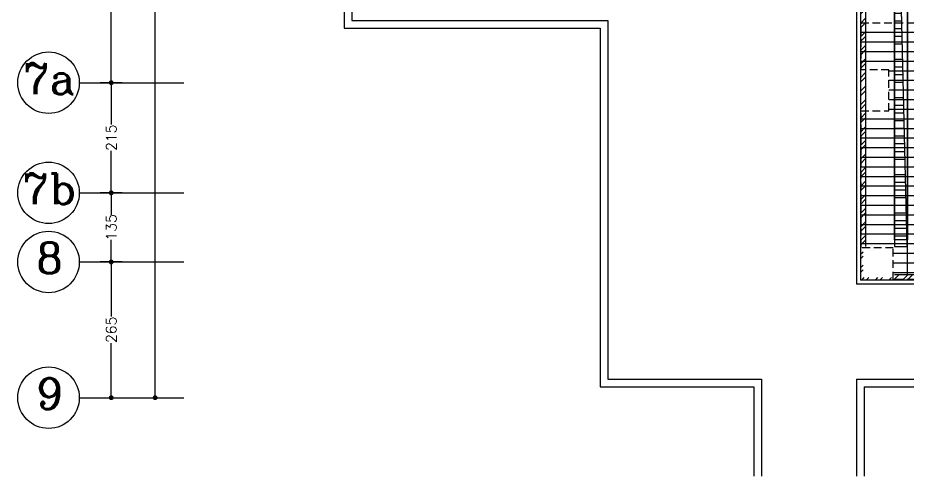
# Model space of a CAD drawing. Header units: inches. Extents: x 567115 to 582893, y 124948 to 133566.
# Drawn here: x 567221 to 568959, y 125846 to 126741 of the extents above; entities that cross this region are included whole.
import ezdxf
from ezdxf.enums import TextEntityAlignment as Align

# ---------------------------------------------------------------- set-up
doc = ezdxf.new("R2010")
doc.units = ezdxf.units.IN
doc.header["$MEASUREMENT"] = 0
doc.header["$PDMODE"] = 66
doc.linetypes.add('DASHED', pattern=[0.75, 0.5, -0.25])
doc.linetypes.add('DASHED2', pattern=[0.375, 0.25, -0.125])
for name, color, linetype in [('axx', 8, 'DASHED2'), ('dakt', 6, 'Continuous'), ('DIM', 15, 'Continuous'), ('hatch lika', 1, 'Continuous'), ('jadval', 11, 'Continuous'), ('kazeb', 15, 'Continuous'), ('khatchin', 15, 'DASHED'), ('nama', 2, 'Continuous'), ('wall kanaf', 4, 'Continuous'), ('wall lika', 1, 'Continuous')]:
    doc.layers.add(name, color=color, linetype=linetype)
doc.styles.add('ROMANS', font='romans.shx')
doc.styles.add('style1', font='romanc.shx', dxfattribs={"oblique": 5, "height": 25})
doc.dimstyles.new('DIM 1-100', dxfattribs={"dimtxt": 20, "dimasz": 1, "dimexe": 1, "dimexo": 0.08, "dimgap": 0.09, "dimtad": 0, "dimdec": 0, "dimzin": 0, "dimdsep": 46, "dimtxsty": 'ROMANS', "dimblk": 'KHAT', "dimcen": 0.09, "dimse1": 1, "dimse2": 1, "dimclrd": 15, "dimclre": 15, "dimclrt": 6, "dimadec": 0, "dimazin": 0, "dimtfac": 1, "dimtdec": 0, "dimtix": 1, "dimtmove": 2, "dimatfit": 3, "dimfxl": 0, "dimtolj": 1, "dimtzin": 0, "dimarcsym": 0})

# ---------------------------------------------------------------- blocks, each defined once
blk = doc.blocks.new('KHAT')
at = {"layer": 'DIM', "ltscale": 0.5}
blk.add_line((0, -21.5), (0, 21.5), dxfattribs=at)
at = {"layer": 'DIM', "ltscale": 0.5, "const_width": 4.75}
blk.add_lwpolyline([(-2.4, 0, 1), (2.4, 0, 1)], format="xyb", close=True, dxfattribs=at)
blk = doc.blocks.new('*D290')
at = {"layer": 'axx', "color": 15, "linetype": 'Continuous', "lineweight": -2, "transparency": 16777216}
for p, q in [((567403.7, 126263.1), (567403.7, 126157.5)), ((567403.7, 126000.1), (567403.7, 126105.8))]:
    blk.add_line(p, q, dxfattribs=at)
at = {"layer": 'Defpoints', "color": 0, "linetype": 'Continuous', "lineweight": 5, "transparency": 16777216}
for p in [(567382.3, 126264.1), (567403.7, 126264.1), (567403.7, 125999.1)]:
    blk.add_point(p, dxfattribs=at)
at = {"layer": 'axx', "color": 15, "linetype": 'Continuous', "lineweight": -2, "transparency": 16777216}
for p, rotation in [((567403.7, 126264.1), 90), ((567403.7, 125999.1), 270)]:
    blk.add_blockref('KHAT', p, dxfattribs=dict(at, rotation=rotation))
at = {"layer": 'axx', "color": 6, "linetype": 'Continuous', "transparency": 16777216, "insert": (567403.7, 126131.6), "char_height": 20, "attachment_point": 5, "rotation": 90, "style": 'ROMANS'}
blk.add_mtext('\\A1;265', dxfattribs=at)
blk = doc.blocks.new('*D291')
at = {"layer": 'axx', "color": 15, "linetype": 'Continuous', "lineweight": -2, "transparency": 16777216}
for p, q in [((567403.7, 126398.1), (567403.7, 126356)), ((567403.7, 126265.1), (567403.7, 126307.3))]:
    blk.add_line(p, q, dxfattribs=at)
at = {"layer": 'Defpoints', "color": 0, "linetype": 'Continuous', "lineweight": 5, "transparency": 16777216}
for p in [(567403.7, 126399.1), (567403.7, 126399.1), (567342.2, 126264.1)]:
    blk.add_point(p, dxfattribs=at)
at = {"layer": 'axx', "color": 15, "linetype": 'Continuous', "lineweight": -2, "transparency": 16777216}
for p, rotation in [((567403.7, 126399.1), 90), ((567403.7, 126264.1), 270)]:
    blk.add_blockref('KHAT', p, dxfattribs=dict(at, rotation=rotation))
at = {"layer": 'axx', "color": 6, "linetype": 'Continuous', "transparency": 16777216, "insert": (567403.7, 126331.6), "char_height": 20, "attachment_point": 5, "rotation": 90, "style": 'ROMANS'}
blk.add_mtext('\\A1;135', dxfattribs=at)
blk = doc.blocks.new('*D292')
at = {"layer": 'axx', "color": 15, "linetype": 'Continuous', "lineweight": -2, "transparency": 16777216}
for p, q in [((567403.7, 126613.1), (567403.7, 126532.5)), ((567403.7, 126400.1), (567403.7, 126480.8))]:
    blk.add_line(p, q, dxfattribs=at)
at = {"layer": 'Defpoints', "color": 0, "linetype": 'Continuous', "lineweight": 5, "transparency": 16777216}
for p in [(567342.2, 126614.1), (567403.7, 126614.1), (567403.7, 126399.1)]:
    blk.add_point(p, dxfattribs=at)
at = {"layer": 'axx', "color": 15, "linetype": 'Continuous', "lineweight": -2, "transparency": 16777216}
for p, rotation in [((567403.7, 126614.1), 90), ((567403.7, 126399.1), 270)]:
    blk.add_blockref('KHAT', p, dxfattribs=dict(at, rotation=rotation))
at = {"layer": 'axx', "color": 6, "linetype": 'Continuous', "transparency": 16777216, "insert": (567403.7, 126506.6), "char_height": 20, "attachment_point": 5, "rotation": 90, "style": 'ROMANS'}
blk.add_mtext('\\A1;215', dxfattribs=at)
blk = doc.blocks.new('*D293')
at = {"layer": 'axx', "color": 15, "linetype": 'Continuous', "lineweight": -2, "transparency": 16777216}
for p, q in [((567403.7, 126963.1), (567403.7, 126815)), ((567403.7, 126615.1), (567403.7, 126763.3))]:
    blk.add_line(p, q, dxfattribs=at)
at = {"layer": 'Defpoints', "color": 0, "linetype": 'Continuous', "lineweight": 5, "transparency": 16777216}
for p in [(567403.7, 126964.1), (567403.7, 126964.1), (567342.2, 126614.1)]:
    blk.add_point(p, dxfattribs=at)
at = {"layer": 'axx', "color": 15, "linetype": 'Continuous', "lineweight": -2, "transparency": 16777216}
for p, rotation in [((567403.7, 126964.1), 90), ((567403.7, 126614.1), 270)]:
    blk.add_blockref('KHAT', p, dxfattribs=dict(at, rotation=rotation))
at = {"layer": 'axx', "color": 6, "linetype": 'Continuous', "transparency": 16777216, "insert": (567403.7, 126789.1), "char_height": 20, "attachment_point": 5, "rotation": 90, "style": 'ROMANS'}
blk.add_mtext('\\A1;350', dxfattribs=at)
blk = doc.blocks.new('*D306')
at = {"layer": 'axx', "color": 15, "linetype": 'Continuous', "lineweight": -2, "transparency": 16777216}
for p, q in [((567489.4, 131428.1), (567489.4, 128749.5)), ((567489.4, 126000.1), (567489.4, 128678.8))]:
    blk.add_line(p, q, dxfattribs=at)
at = {"layer": 'Defpoints', "color": 0, "linetype": 'Continuous', "lineweight": 5, "transparency": 16777216}
for p in [(567489.4, 131429.1), (567558.3, 131429.1), (567558.3, 125999.1)]:
    blk.add_point(p, dxfattribs=at)
at = {"layer": 'axx', "color": 15, "linetype": 'Continuous', "lineweight": -2, "transparency": 16777216}
for p, rotation in [((567489.4, 131429.1), 90), ((567489.4, 125999.1), 270)]:
    blk.add_blockref('KHAT', p, dxfattribs=dict(at, rotation=rotation))
at = {"layer": 'axx', "color": 6, "linetype": 'Continuous', "transparency": 16777216, "insert": (567489.4, 128714.1), "char_height": 20, "attachment_point": 5, "rotation": 90, "style": 'ROMANS'}
blk.add_mtext('\\A1;5430', dxfattribs=at)

msp = doc.modelspace()

# ---------------------------------------------------------------- hatches: boundary and pattern name
at = {"layer": 'dakt'}
h = msp.add_hatch(dxfattribs=at)
h.set_pattern_fill('ANSI31', color=15, scale=120, angle=315, style=0)
h.set_pattern_definition([(0, (15.025, 15.109), (4e-15, 15), [])])
h.paths.add_polyline_path([(568932.1, 126294.6), (568957.1, 126294.6), (568945.5, 126784.2), (568932.1, 127083.1)])
at = {"layer": 'hatch lika'}
h = msp.add_hatch(dxfattribs=at)
h.set_pattern_fill('ANSI32', color=256, scale=50)
h.set_pattern_definition([(45, (15.025, 15.109), (-13.25825215, 13.25825215), []), (45, (23.864, 15.109), (-13.25825215, 13.25825215), [])])
h.paths.add_polyline_path([(568968.6, 126239.1), (568932.1, 126239.1), (568932.1, 126233.6), (568901.6, 126233.6), (568901.6, 126228.6), (568968.6, 126228.6)])
h.paths.add_polyline_path([(568901.6, 126233.6), (568881.6, 126233.6), (568871.1, 126233.6), (568871.1, 126264.1), (568866.1, 126264.1), (568866.1, 126228.6), (568901.6, 126228.6)])
h.paths.add_polyline_path([(568876.1, 126614.1), (568866.1, 126614.1), (568866.1, 126264.1), (568871.1, 126264.1), (568871.1, 126284.1), (568871.1, 126294.6), (568876.1, 126294.6)])
h.paths.add_polyline_path([(568876.1, 126933.6), (568871.1, 126933.6), (568871.1, 126936.6), (568829.1, 126936.6), (568829.1, 126943.6), (568871.1, 126943.6), (568871.1, 126964.1), (568861.1, 126964.1), (568861.1, 126953.6), (568819.1, 126953.6), (568819.1, 126928.6), (568866.1, 126928.6), (568866.1, 126614.1), (568876.1, 126614.1)])
h.paths.add_polyline_path([(568924.1, 127286.6), (568901.6, 127286.6), (568901.6, 127276.6), (568934.1, 127276.6), (568934.1, 127419.6), (568924.1, 127419.6), (568924.1, 127351.6), (568861.1, 127351.6), (568861.1, 127314.1), (568871.1, 127314.1), (568871.1, 127341.6), (568924.1, 127341.6)])
h.paths.add_polyline_path([(568871.1, 127125.6), (568861.1, 127125.6), (568861.1, 126964.1), (568871.1, 126964.1), (568871.1, 126984.1), (568871.1, 126994.6)])
h.paths.add_polyline_path([(568861.1, 127276.6), (568901.6, 127276.6), (568901.6, 127286.6), (568871.1, 127286.6), (568871.1, 127314.1), (568861.1, 127314.1)])
at = {"layer": 'kazeb'}
h = msp.add_hatch(dxfattribs=at)
h.set_pattern_fill('LINE', color=256, scale=150)
edge = h.paths.add_edge_path()
edge.add_line((569346.9, 126731), (569348.6, 126602.5))
edge.add_line((569348.6, 126602.5), (569261.6, 126602.5))
edge.add_line((569261.6, 126602.5), (569261.6, 126284))
edge.add_line((569261.6, 126284), (569196.6, 126284))
edge.add_line((569196.6, 126284), (569196.6, 126229.5))
edge.add_line((569196.6, 126229.5), (568929.6, 126230))
edge.add_line((568929.6, 126230), (568929.6, 126292))
edge.add_line((568929.6, 126292), (568867.1, 126292))
edge.add_line((568867.1, 126292), (568867.1, 126559))
edge.add_line((568867.1, 126559), (568921.6, 126559))
edge.add_line((568921.6, 126559), (568921.6, 126639))
edge.add_line((568921.6, 126639), (568867.1, 126639))
edge.add_line((568867.1, 126639), (568867.1, 126731))
edge.add_line((568867.1, 126731), (569346.9, 126731))
edge.add_line((570431.1, 126587.5), (570943.6, 126587.5))
edge.add_line((570943.6, 126587.5), (570943.6, 126292))
edge.add_line((570943.6, 126292), (570928.6, 126292))
edge.add_line((570928.6, 126292), (570928.6, 126229.6))
edge.add_line((570928.6, 126229.6), (570676.6, 126229.6))
edge.add_line((570676.6, 126229.6), (570676.6, 126284))
edge.add_line((570676.6, 126284), (570596.6, 126284))
edge.add_line((570596.6, 126284), (570596.6, 126229.6))
edge.add_line((570596.6, 126229.6), (570431.1, 126229.6))
edge.add_line((570431.1, 126229.6), (570431.1, 126587.5))

# ---------------------------------------------------------------- linework, layer by layer
at = {"layer": 'axx', "linetype": 'Continuous', "ltscale": 200}
for p, q in [((567341.4, 126614.1), (567545.1, 126614.1)), ((567341.4, 126399.1), (567545.1, 126399.1)), ((567341.4, 126264.1), (567545.1, 126264.1)), ((567341.4, 125999.1), (567545.1, 125999.1))]:
    msp.add_line(p, q, dxfattribs=at)
at = {"layer": 'axx', "color": 3, "linetype": 'Continuous'}
for centre in [(567281.4, 126614.1), (567281.4, 126399.1), (567281.4, 126264.1), (567281.4, 125999.1)]:
    msp.add_circle(centre, 60, dxfattribs=at)
at = {"layer": 'dakt', "color": 15}
msp.add_lwpolyline([(568932.1, 126307.1), (568932.1, 127113.1), (568958.1, 127113.1), (568958.1, 126933.6), (568958.1, 126933.6), (568958.1, 126307.1)], close=True, dxfattribs=at)
msp.add_lwpolyline([(568932.1, 126294.6), (568957.1, 126294.6), (568945.5, 126784.2), (568932.1, 127113.1), (568932.1, 126294.6)], dxfattribs=at)
at = {"layer": 'jadval'}
for p, q in [((567858.1, 130322.7), (567858.1, 126720.6)), ((567873.1, 130322.7), (567873.1, 126735.6)), ((567873.1, 126735.6), (568373.1, 126735.6)), ((568373.1, 126735.6), (568373.1, 126035.6)), ((567858.1, 126720.6), (568358.1, 126720.6)), ((568358.1, 126720.6), (568358.1, 126020.6)), ((568373.1, 126035.6), (568673.1, 126035.6)), ((568673.1, 126035.6), (568673.1, 125845.9)), ((568858.1, 126035.6), (573664.2, 126035.6)), ((568858.1, 126035.6), (568858.1, 125845.9)), ((568358.1, 126020.6), (568658.1, 126020.6)), ((568658.1, 126020.6), (568658.1, 125845.9)), ((568873.1, 126020.6), (573656.8, 126020.6)), ((568873.1, 126020.6), (568873.1, 125845.9))]:
    msp.add_line(p, q, dxfattribs=at)
at = {"layer": 'khatchin', "ltscale": 30}
msp.add_lwpolyline([(569348.6, 126731), (569348.6, 126602.5), (569261.6, 126602.5), (569261.6, 126284), (569196.6, 126284), (569196.6, 126229.5), (568929.6, 126230), (568929.6, 126292), (568867.1, 126292), (568867.1, 126559), (568921.6, 126559), (568921.6, 126639), (568867.1, 126639), (568867.1, 126731), (569348.6, 126731)], dxfattribs=at)
at = {"layer": 'nama'}
for p in [(568858.1, 126920.6), (568976.6, 126220.6)]:
    msp.add_line(p, (568858.1, 126220.6), dxfattribs=at)
at = {"layer": 'wall kanaf', "color": 15}
msp.add_line((568958.1, 126239.1), (568958.1, 127113.1), dxfattribs=at)
at = {"layer": 'wall lika'}
for p, q in [((568866.1, 126928.6), (568866.1, 126228.6)), ((568876.1, 126933.6), (568876.1, 126294.6)), ((568970.6, 126239.1), (568932.1, 126239.1)), ((568970.6, 126228.6), (568866.1, 126228.6))]:
    msp.add_line(p, q, dxfattribs=at)

# ---------------------------------------------------------------- texts
at = {"layer": 'axx', "color": 6, "linetype": 'Continuous', "style": 'style1'}
for s, p in [('7a', (567283.2, 126592)), ('7b', (567283.2, 126377)), ('8', (567283.2, 126242)), ('9', (567283.2, 125977))]:
    msp.add_text(s, height=60, dxfattribs=at).set_placement(p, align=Align.CENTER)

# ---------------------------------------------------------------- dimensions: what is measured, and where the dimension line sits
at = {"layer": 'axx', "color": 15, "linetype": 'Continuous'}
for base, p1, p2, picture, middle in [((567489.4, 131429.1), (567558.3, 125999.1), (567558.3, 131429.1), '*D306', (567489.4, 128714.1)), ((567403.7, 126964.1), (567342.2, 126614.1), (567403.7, 126964.1), '*D293', (567403.7, 126789.1)), ((567403.7, 126614.1), (567403.7, 126399.1), (567342.2, 126614.1), '*D292', (567403.7, 126506.6)), ((567403.7, 126399.1), (567342.2, 126264.1), (567403.7, 126399.1), '*D291', (567403.7, 126331.6)), ((567403.7, 126264.1), (567403.7, 125999.1), (567382.3, 126264.1), '*D290', (567403.7, 126131.6))]:
    dim = msp.add_linear_dim(base=base, p1=p1, p2=p2, angle=90, dimstyle='DIM 1-100', dxfattribs=at)
    dim.commit()
    dim.dimension.update_dxf_attribs({"geometry": picture, "text_midpoint": middle})

doc.saveas('drawing.dxf')
